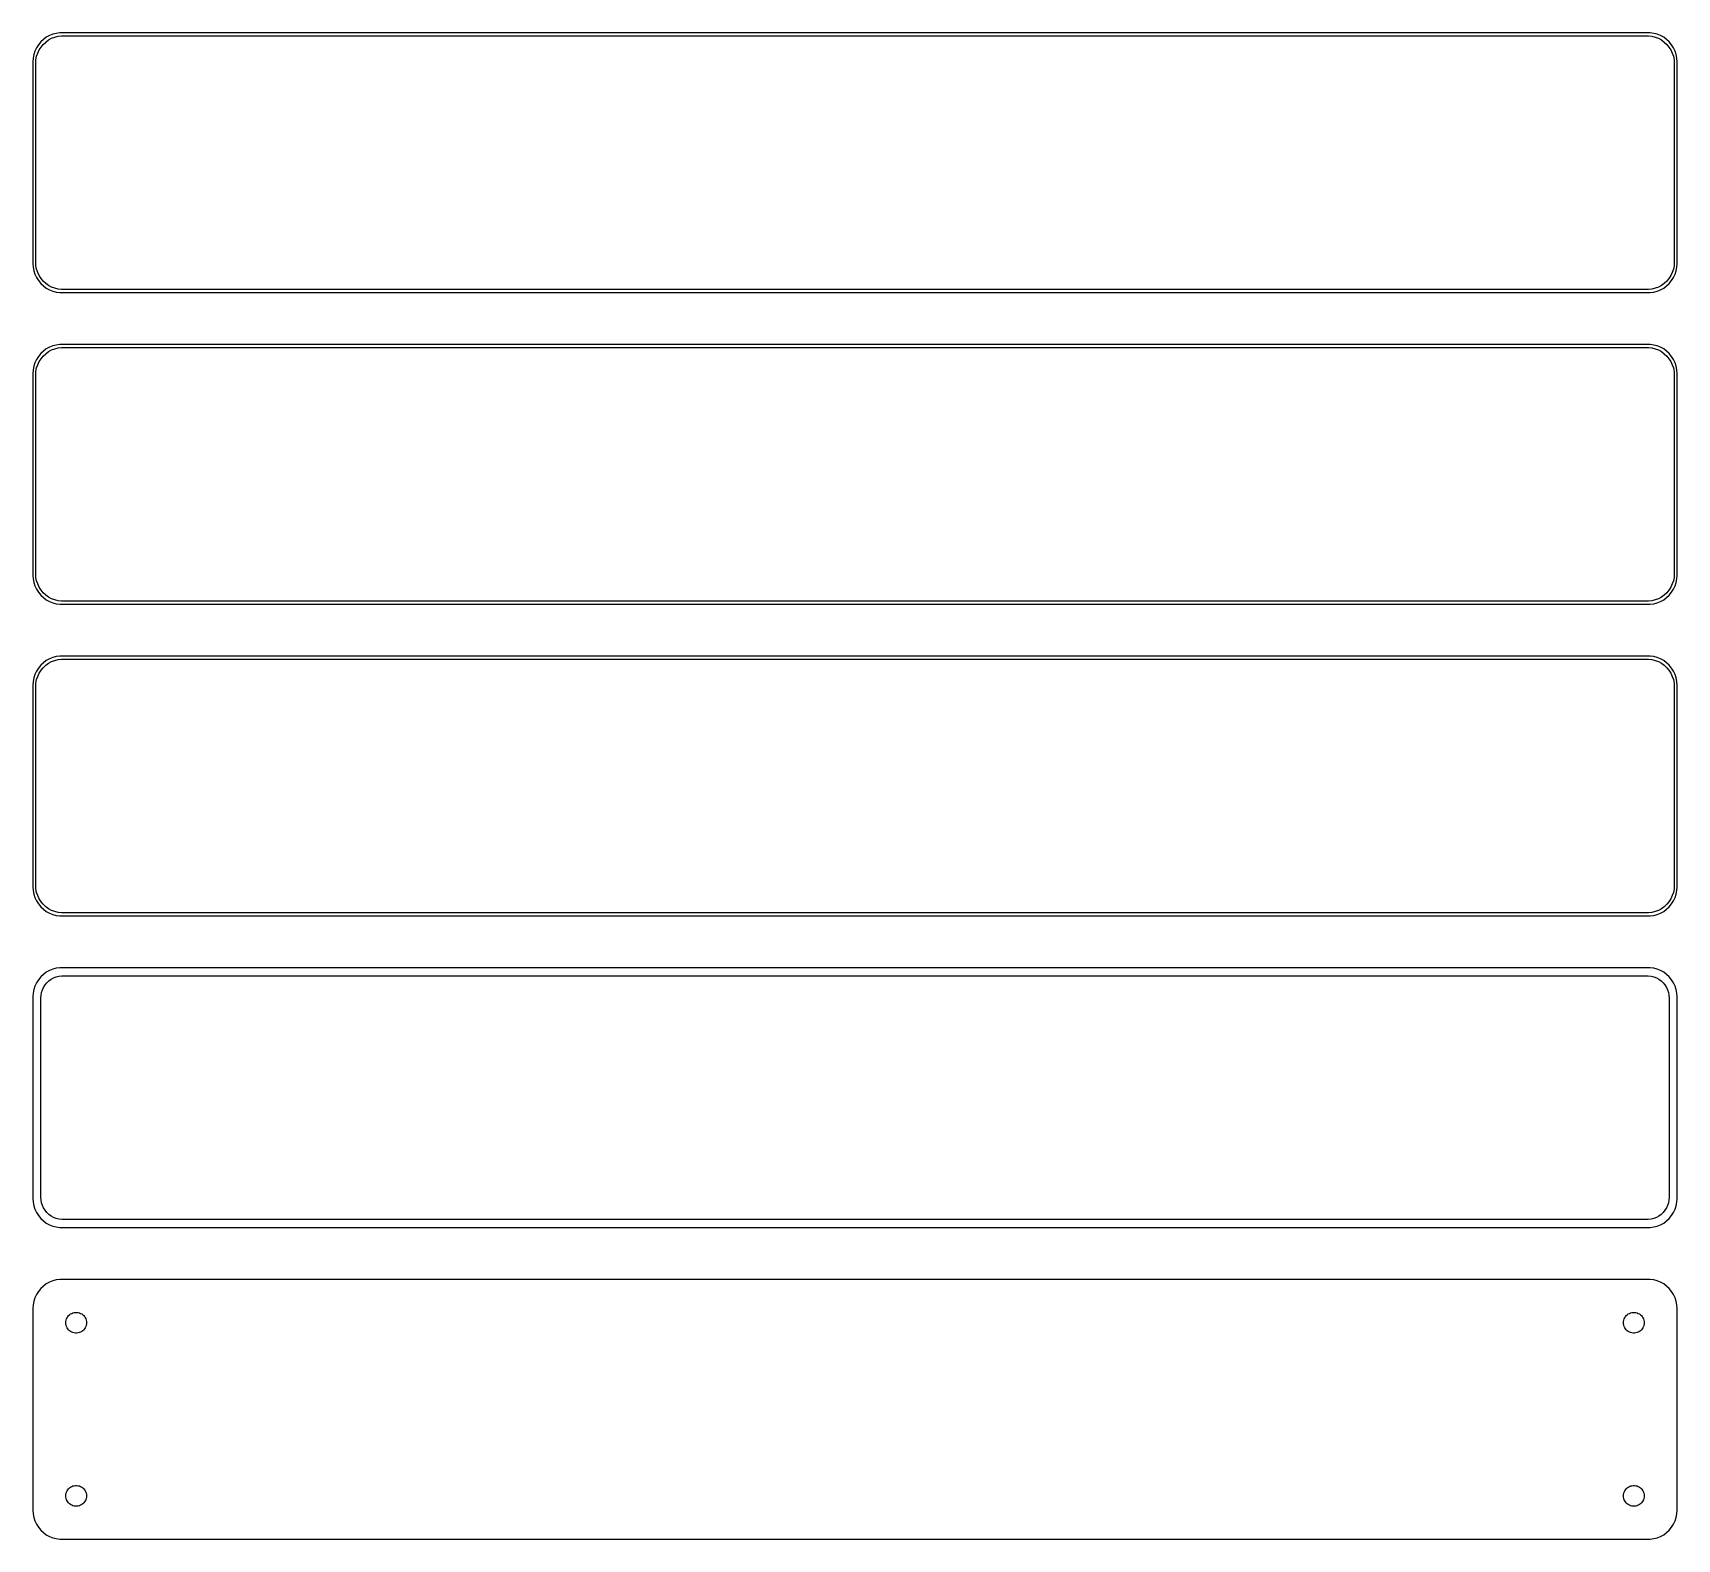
# Model space of a CAD drawing. Header units: metres. Extents: x -142 to 142, y 194 to 454.
import ezdxf

# ---------------------------------------------------------------- set-up
doc = ezdxf.new("R2010")
doc.units = ezdxf.units.M

msp = doc.modelspace()

# ---------------------------------------------------------------- linework, layer by layer
for p, q in [((-140.687, 453.353), (-141.145, 452.923)), ((-140.179, 453.722), (-140.687, 453.353)), ((-140.278, 452.91), (-139.795, 453.261)), ((-139.629, 454.024), (-140.179, 453.722)), ((-139.795, 453.261), (-139.272, 453.548)), ((-139.045, 454.255), (-139.629, 454.024)), ((-139.272, 453.548), (-138.718, 453.768)), ((-138.437, 454.411), (-139.045, 454.255)), ((-138.718, 453.768), (-138.14, 453.916)), ((-137.814, 454.49), (-138.437, 454.411)), ((-138.14, 453.916), (-137.548, 453.991)), ((137.814, 454.49), (-137.814, 454.49)), ((-137.548, 453.991), (137.548, 453.991)), ((137.548, 453.991), (138.14, 453.916)), ((138.437, 454.411), (137.814, 454.49)), ((138.14, 453.916), (138.718, 453.768)), ((139.045, 454.255), (138.437, 454.411)), ((138.718, 453.768), (139.272, 453.548)), ((139.629, 454.024), (139.045, 454.255)), ((139.272, 453.548), (139.795, 453.261)), ((140.179, 453.722), (139.629, 454.024)), ((139.795, 453.261), (140.278, 452.91)), ((140.687, 453.353), (140.179, 453.722)), ((141.145, 452.923), (140.687, 453.353)), ((-142.343, 450.743), (-142.461, 450.127)), ((-142.149, 451.341), (-142.343, 450.743)), ((-141.882, 451.909), (-142.149, 451.341)), ((-141.963, 449.845), (-141.851, 450.431)), ((-141.545, 452.439), (-141.882, 451.909)), ((-141.851, 450.431), (-141.666, 450.999)), ((-141.666, 450.999), (-141.412, 451.538)), ((-141.145, 452.923), (-141.545, 452.439)), ((-141.412, 451.538), (-141.093, 452.042)), ((-141.093, 452.042), (-140.713, 452.502)), ((-140.713, 452.502), (-140.278, 452.91)), ((140.278, 452.91), (140.713, 452.502)), ((140.713, 452.502), (141.093, 452.042)), ((141.093, 452.042), (141.412, 451.538)), ((141.545, 452.439), (141.145, 452.923)), ((141.412, 451.538), (141.666, 450.999)), ((141.882, 451.909), (141.545, 452.439)), ((141.666, 450.999), (141.851, 450.431)), ((141.851, 450.431), (141.963, 449.845)), ((142.149, 451.341), (141.882, 451.909)), ((142.343, 450.743), (142.149, 451.341)), ((142.461, 450.127), (142.343, 450.743)), ((-142.461, 450.127), (-142.5, 449.5)), ((-142.5, 449.5), (-142.5, 414.5)), ((-142, 449.25), (-141.963, 449.845)), ((-142, 414.75), (-142, 449.25)), ((141.963, 449.845), (142, 449.25)), ((142, 449.25), (142, 414.75)), ((142.5, 449.5), (142.461, 450.127)), ((142.5, 414.5), (142.5, 449.5)), ((-142.5, 414.5), (-142.461, 413.873)), ((-142.461, 413.873), (-142.343, 413.257)), ((-142.343, 413.257), (-142.149, 412.659)), ((-141.963, 414.155), (-142, 414.75)), ((-141.851, 413.569), (-141.963, 414.155)), ((-141.666, 413.001), (-141.851, 413.569)), ((141.851, 413.569), (141.666, 413.001)), ((141.963, 414.155), (141.851, 413.569)), ((142, 414.75), (141.963, 414.155)), ((142.149, 412.659), (142.343, 413.257)), ((142.343, 413.257), (142.461, 413.873)), ((142.461, 413.873), (142.5, 414.5)), ((-142.149, 412.659), (-141.882, 412.091)), ((-141.882, 412.091), (-141.545, 411.561)), ((-141.412, 412.462), (-141.666, 413.001)), ((-141.545, 411.561), (-141.145, 411.077)), ((-141.093, 411.958), (-141.412, 412.462)), ((-141.145, 411.077), (-140.687, 410.647)), ((-140.713, 411.498), (-141.093, 411.958)), ((-140.278, 411.09), (-140.713, 411.498)), ((-140.687, 410.647), (-140.179, 410.278)), ((-139.795, 410.739), (-140.278, 411.09)), ((-139.272, 410.452), (-139.795, 410.739)), ((-138.718, 410.232), (-139.272, 410.452)), ((139.272, 410.452), (138.718, 410.232)), ((139.795, 410.739), (139.272, 410.452)), ((140.278, 411.09), (139.795, 410.739)), ((140.179, 410.278), (140.687, 410.647)), ((140.713, 411.498), (140.278, 411.09)), ((140.687, 410.647), (141.145, 411.077)), ((141.093, 411.958), (140.713, 411.498)), ((141.412, 412.462), (141.093, 411.958)), ((141.145, 411.077), (141.545, 411.561)), ((141.666, 413.001), (141.412, 412.462)), ((141.545, 411.561), (141.882, 412.091)), ((141.882, 412.091), (142.149, 412.659)), ((-140.179, 410.278), (-139.629, 409.976)), ((-139.629, 409.976), (-139.045, 409.745)), ((-139.045, 409.745), (-138.437, 409.589)), ((-138.14, 410.084), (-138.718, 410.232)), ((-138.437, 409.589), (-137.814, 409.51)), ((-137.548, 410.009), (-138.14, 410.084)), ((-137.814, 409.51), (137.814, 409.51)), ((137.548, 410.009), (-137.548, 410.009)), ((138.14, 410.084), (137.548, 410.009)), ((137.814, 409.51), (138.437, 409.589)), ((138.718, 410.232), (138.14, 410.084)), ((138.437, 409.589), (139.045, 409.745)), ((139.045, 409.745), (139.629, 409.976)), ((139.629, 409.976), (140.179, 410.278)), ((-140.687, 399.353), (-141.145, 398.923)), ((-140.179, 399.722), (-140.687, 399.353)), ((-140.278, 398.91), (-139.795, 399.261)), ((-139.629, 400.024), (-140.179, 399.722)), ((-139.795, 399.261), (-139.272, 399.548)), ((-139.045, 400.255), (-139.629, 400.024)), ((-139.272, 399.548), (-138.718, 399.768)), ((-138.437, 400.411), (-139.045, 400.255)), ((-138.718, 399.768), (-138.14, 399.916)), ((-137.814, 400.49), (-138.437, 400.411)), ((-138.14, 399.916), (-137.548, 399.991)), ((137.814, 400.49), (-137.814, 400.49)), ((-137.548, 399.991), (137.548, 399.991)), ((137.548, 399.991), (138.14, 399.916)), ((138.437, 400.411), (137.814, 400.49)), ((138.14, 399.916), (138.718, 399.768)), ((139.045, 400.255), (138.437, 400.411)), ((138.718, 399.768), (139.272, 399.548)), ((139.629, 400.024), (139.045, 400.255)), ((139.272, 399.548), (139.795, 399.261)), ((140.179, 399.722), (139.629, 400.024)), ((139.795, 399.261), (140.278, 398.91)), ((140.687, 399.353), (140.179, 399.722)), ((141.145, 398.923), (140.687, 399.353)), ((-142.343, 396.743), (-142.461, 396.127)), ((-142.149, 397.341), (-142.343, 396.743)), ((-141.882, 397.909), (-142.149, 397.341)), ((-141.963, 395.845), (-141.851, 396.431)), ((-141.545, 398.439), (-141.882, 397.909)), ((-141.851, 396.431), (-141.666, 396.999)), ((-141.666, 396.999), (-141.412, 397.538)), ((-141.145, 398.923), (-141.545, 398.439)), ((-141.412, 397.538), (-141.093, 398.042)), ((-141.093, 398.042), (-140.713, 398.502)), ((-140.713, 398.502), (-140.278, 398.91)), ((140.278, 398.91), (140.713, 398.502)), ((140.713, 398.502), (141.093, 398.042)), ((141.093, 398.042), (141.412, 397.538)), ((141.545, 398.439), (141.145, 398.923)), ((141.412, 397.538), (141.666, 396.999)), ((141.882, 397.909), (141.545, 398.439)), ((141.666, 396.999), (141.851, 396.431)), ((141.851, 396.431), (141.963, 395.845)), ((142.149, 397.341), (141.882, 397.909)), ((142.343, 396.743), (142.149, 397.341)), ((142.461, 396.127), (142.343, 396.743)), ((-142.461, 396.127), (-142.5, 395.5)), ((-142.5, 395.5), (-142.5, 360.5)), ((-142, 395.25), (-141.963, 395.845)), ((-142, 360.75), (-142, 395.25)), ((141.963, 395.845), (142, 395.25)), ((142, 395.25), (142, 360.75)), ((142.5, 395.5), (142.461, 396.127)), ((142.5, 360.5), (142.5, 395.5)), ((-142.5, 360.5), (-142.461, 359.873)), ((-142.461, 359.873), (-142.343, 359.257)), ((-142.343, 359.257), (-142.149, 358.659)), ((-141.963, 360.155), (-142, 360.75)), ((-141.851, 359.569), (-141.963, 360.155)), ((-141.666, 359.001), (-141.851, 359.569)), ((141.851, 359.569), (141.666, 359.001)), ((141.963, 360.155), (141.851, 359.569)), ((142, 360.75), (141.963, 360.155)), ((142.149, 358.659), (142.343, 359.257)), ((142.343, 359.257), (142.461, 359.873)), ((142.461, 359.873), (142.5, 360.5)), ((-142.149, 358.659), (-141.882, 358.091)), ((-141.882, 358.091), (-141.545, 357.561)), ((-141.412, 358.462), (-141.666, 359.001)), ((-141.545, 357.561), (-141.145, 357.077)), ((-141.093, 357.958), (-141.412, 358.462)), ((-141.145, 357.077), (-140.687, 356.647)), ((-140.713, 357.498), (-141.093, 357.958)), ((-140.278, 357.09), (-140.713, 357.498)), ((-140.687, 356.647), (-140.179, 356.278)), ((-139.795, 356.739), (-140.278, 357.09)), ((-140.179, 356.278), (-139.629, 355.976)), ((-139.272, 356.452), (-139.795, 356.739)), ((-138.718, 356.232), (-139.272, 356.452)), ((139.272, 356.452), (138.718, 356.232)), ((139.795, 356.739), (139.272, 356.452)), ((139.629, 355.976), (140.179, 356.278)), ((140.278, 357.09), (139.795, 356.739)), ((140.179, 356.278), (140.687, 356.647)), ((140.713, 357.498), (140.278, 357.09)), ((140.687, 356.647), (141.145, 357.077)), ((141.093, 357.958), (140.713, 357.498)), ((141.412, 358.462), (141.093, 357.958)), ((141.145, 357.077), (141.545, 357.561)), ((141.666, 359.001), (141.412, 358.462)), ((141.545, 357.561), (141.882, 358.091)), ((141.882, 358.091), (142.149, 358.659)), ((-139.629, 355.976), (-139.045, 355.745)), ((-139.045, 355.745), (-138.437, 355.589)), ((-138.14, 356.084), (-138.718, 356.232)), ((-138.437, 355.589), (-137.814, 355.51)), ((-137.548, 356.009), (-138.14, 356.084)), ((-137.814, 355.51), (137.814, 355.51)), ((137.548, 356.009), (-137.548, 356.009)), ((138.14, 356.084), (137.548, 356.009)), ((137.814, 355.51), (138.437, 355.589)), ((138.718, 356.232), (138.14, 356.084)), ((138.437, 355.589), (139.045, 355.745)), ((139.045, 355.745), (139.629, 355.976)), ((-141.145, 344.923), (-141.545, 344.439)), ((-140.687, 345.353), (-141.145, 344.923)), ((-140.713, 344.502), (-140.278, 344.91)), ((-140.179, 345.722), (-140.687, 345.353)), ((-140.278, 344.91), (-139.795, 345.261)), ((-139.629, 346.024), (-140.179, 345.722)), ((-139.795, 345.261), (-139.272, 345.548)), ((-139.045, 346.255), (-139.629, 346.024)), ((-139.272, 345.548), (-138.718, 345.768)), ((-138.437, 346.411), (-139.045, 346.255)), ((-138.718, 345.768), (-138.14, 345.916)), ((-137.814, 346.49), (-138.437, 346.411)), ((-138.14, 345.916), (-137.548, 345.991)), ((137.814, 346.49), (-137.814, 346.49)), ((-137.548, 345.991), (137.548, 345.991)), ((137.548, 345.991), (138.14, 345.916)), ((138.437, 346.411), (137.814, 346.49)), ((138.14, 345.916), (138.718, 345.768)), ((139.045, 346.255), (138.437, 346.411)), ((138.718, 345.768), (139.272, 345.548)), ((139.629, 346.024), (139.045, 346.255)), ((139.272, 345.548), (139.795, 345.261)), ((140.179, 345.722), (139.629, 346.024)), ((139.795, 345.261), (140.278, 344.91)), ((140.687, 345.353), (140.179, 345.722)), ((140.278, 344.91), (140.713, 344.502)), ((141.145, 344.923), (140.687, 345.353)), ((141.545, 344.439), (141.145, 344.923)), ((-142.461, 342.127), (-142.5, 341.5)), ((-142.343, 342.743), (-142.461, 342.127)), ((-142.149, 343.341), (-142.343, 342.743)), ((-141.882, 343.909), (-142.149, 343.341)), ((-141.963, 341.845), (-141.851, 342.431)), ((-141.545, 344.439), (-141.882, 343.909)), ((-141.851, 342.431), (-141.666, 342.999)), ((-141.666, 342.999), (-141.412, 343.538)), ((-141.412, 343.538), (-141.093, 344.042)), ((-141.093, 344.042), (-140.713, 344.502)), ((140.713, 344.502), (141.093, 344.042)), ((141.093, 344.042), (141.412, 343.538)), ((141.412, 343.538), (141.666, 342.999)), ((141.882, 343.909), (141.545, 344.439)), ((141.666, 342.999), (141.851, 342.431)), ((141.851, 342.431), (141.963, 341.845)), ((142.149, 343.341), (141.882, 343.909)), ((142.343, 342.743), (142.149, 343.341)), ((142.461, 342.127), (142.343, 342.743)), ((142.5, 341.5), (142.461, 342.127)), ((-142.5, 341.5), (-142.5, 306.5)), ((-142, 341.25), (-141.963, 341.845)), ((-142, 306.75), (-142, 341.25)), ((141.963, 341.845), (142, 341.25)), ((142, 341.25), (142, 306.75)), ((142.5, 306.5), (142.5, 341.5)), ((-142.5, 306.5), (-142.461, 305.873)), ((-142.461, 305.873), (-142.343, 305.257)), ((-142.343, 305.257), (-142.149, 304.659)), ((-141.963, 306.155), (-142, 306.75)), ((-141.851, 305.569), (-141.963, 306.155)), ((-141.666, 305.001), (-141.851, 305.569)), ((-141.412, 304.462), (-141.666, 305.001)), ((141.666, 305.001), (141.412, 304.462)), ((141.851, 305.569), (141.666, 305.001)), ((141.963, 306.155), (141.851, 305.569)), ((142, 306.75), (141.963, 306.155)), ((142.149, 304.659), (142.343, 305.257)), ((142.343, 305.257), (142.461, 305.873)), ((142.461, 305.873), (142.5, 306.5)), ((-142.149, 304.659), (-141.882, 304.091)), ((-141.882, 304.091), (-141.545, 303.561)), ((-141.545, 303.561), (-141.145, 303.077)), ((-141.093, 303.958), (-141.412, 304.462)), ((-141.145, 303.077), (-140.687, 302.647)), ((-140.713, 303.498), (-141.093, 303.958)), ((-140.278, 303.09), (-140.713, 303.498)), ((-140.687, 302.647), (-140.179, 302.278)), ((-139.795, 302.739), (-140.278, 303.09)), ((-140.179, 302.278), (-139.629, 301.976)), ((-139.272, 302.452), (-139.795, 302.739)), ((-138.718, 302.232), (-139.272, 302.452)), ((-138.14, 302.084), (-138.718, 302.232)), ((138.718, 302.232), (138.14, 302.084)), ((139.272, 302.452), (138.718, 302.232)), ((139.795, 302.739), (139.272, 302.452)), ((139.629, 301.976), (140.179, 302.278)), ((140.278, 303.09), (139.795, 302.739)), ((140.179, 302.278), (140.687, 302.647)), ((140.713, 303.498), (140.278, 303.09)), ((140.687, 302.647), (141.145, 303.077)), ((141.093, 303.958), (140.713, 303.498)), ((141.412, 304.462), (141.093, 303.958)), ((141.145, 303.077), (141.545, 303.561)), ((141.545, 303.561), (141.882, 304.091)), ((141.882, 304.091), (142.149, 304.659)), ((-139.629, 301.976), (-139.045, 301.745)), ((-139.045, 301.745), (-138.437, 301.589)), ((-138.437, 301.589), (-137.814, 301.51)), ((-137.548, 302.009), (-138.14, 302.084)), ((-137.814, 301.51), (137.814, 301.51)), ((137.548, 302.009), (-137.548, 302.009)), ((138.14, 302.084), (137.548, 302.009)), ((137.814, 301.51), (138.437, 301.589)), ((138.437, 301.589), (139.045, 301.745)), ((139.045, 301.745), (139.629, 301.976)), ((-141.145, 290.923), (-141.545, 290.439)), ((-140.687, 291.353), (-141.145, 290.923)), ((-140.179, 291.722), (-140.687, 291.353)), ((-139.629, 292.024), (-140.179, 291.722)), ((-139.045, 292.255), (-139.629, 292.024)), ((-139.323, 290.517), (-138.898, 290.751)), ((-138.437, 292.411), (-139.045, 292.255)), ((-138.898, 290.751), (-138.446, 290.93)), ((-138.446, 290.93), (-137.975, 291.051)), ((-137.814, 292.49), (-138.437, 292.411)), ((-137.975, 291.051), (-137.493, 291.112)), ((137.814, 292.49), (-137.814, 292.49)), ((-137.493, 291.112), (137.493, 291.112)), ((137.493, 291.112), (137.975, 291.051)), ((138.437, 292.411), (137.814, 292.49)), ((137.975, 291.051), (138.446, 290.93)), ((139.045, 292.255), (138.437, 292.411)), ((138.446, 290.93), (138.898, 290.751)), ((138.898, 290.751), (139.323, 290.517)), ((139.629, 292.024), (139.045, 292.255)), ((140.179, 291.722), (139.629, 292.024)), ((140.687, 291.353), (140.179, 291.722)), ((141.145, 290.923), (140.687, 291.353)), ((141.545, 290.439), (141.145, 290.923)), ((-142.461, 288.127), (-142.5, 287.5)), ((-142.343, 288.743), (-142.461, 288.127)), ((-142.149, 289.341), (-142.343, 288.743)), ((-141.882, 289.909), (-142.149, 289.341)), ((-141.545, 290.439), (-141.882, 289.909)), ((-141.089, 287.735), (-140.998, 288.212)), ((-140.998, 288.212), (-140.848, 288.674)), ((-140.848, 288.674), (-140.641, 289.114)), ((-140.641, 289.114), (-140.38, 289.524)), ((-140.38, 289.524), (-140.071, 289.899)), ((-140.071, 289.899), (-139.716, 290.231)), ((-139.716, 290.231), (-139.323, 290.517)), ((139.323, 290.517), (139.716, 290.231)), ((139.716, 290.231), (140.071, 289.899)), ((140.071, 289.899), (140.38, 289.524)), ((140.38, 289.524), (140.641, 289.114)), ((140.641, 289.114), (140.848, 288.674)), ((140.848, 288.674), (140.998, 288.212)), ((140.998, 288.212), (141.089, 287.735)), ((141.882, 289.909), (141.545, 290.439)), ((142.149, 289.341), (141.882, 289.909)), ((142.343, 288.743), (142.149, 289.341)), ((142.461, 288.127), (142.343, 288.743)), ((142.5, 287.5), (142.461, 288.127)), ((-142.5, 287.5), (-142.5, 252.5)), ((-141.119, 287.25), (-141.089, 287.735)), ((-141.119, 252.75), (-141.119, 287.25)), ((141.089, 287.735), (141.119, 287.25)), ((141.119, 287.25), (141.119, 252.75)), ((142.5, 252.5), (142.5, 287.5)), ((-142.5, 252.5), (-142.461, 251.873)), ((-142.461, 251.873), (-142.343, 251.257)), ((-142.343, 251.257), (-142.149, 250.659)), ((-141.089, 252.265), (-141.119, 252.75)), ((-140.998, 251.788), (-141.089, 252.265)), ((-140.848, 251.326), (-140.998, 251.788)), ((-140.641, 250.886), (-140.848, 251.326)), ((-140.38, 250.476), (-140.641, 250.886)), ((140.641, 250.886), (140.38, 250.476)), ((140.848, 251.326), (140.641, 250.886)), ((140.998, 251.788), (140.848, 251.326)), ((141.089, 252.265), (140.998, 251.788)), ((141.119, 252.75), (141.089, 252.265)), ((142.149, 250.659), (142.343, 251.257)), ((142.343, 251.257), (142.461, 251.873)), ((142.461, 251.873), (142.5, 252.5)), ((-142.149, 250.659), (-141.882, 250.091)), ((-141.882, 250.091), (-141.545, 249.561)), ((-141.545, 249.561), (-141.145, 249.077)), ((-141.145, 249.077), (-140.687, 248.647)), ((-140.687, 248.647), (-140.179, 248.278)), ((-140.071, 250.101), (-140.38, 250.476)), ((-140.179, 248.278), (-139.629, 247.976)), ((-139.716, 249.769), (-140.071, 250.101)), ((-139.323, 249.483), (-139.716, 249.769)), ((-139.629, 247.976), (-139.045, 247.745)), ((-138.898, 249.249), (-139.323, 249.483)), ((-138.446, 249.07), (-138.898, 249.249)), ((-137.975, 248.949), (-138.446, 249.07)), ((-137.493, 248.888), (-137.975, 248.949)), ((137.493, 248.888), (-137.493, 248.888)), ((137.975, 248.949), (137.493, 248.888)), ((138.446, 249.07), (137.975, 248.949)), ((138.898, 249.249), (138.446, 249.07)), ((139.323, 249.483), (138.898, 249.249)), ((139.045, 247.745), (139.629, 247.976)), ((139.716, 249.769), (139.323, 249.483)), ((139.629, 247.976), (140.179, 248.278)), ((140.071, 250.101), (139.716, 249.769)), ((140.38, 250.476), (140.071, 250.101)), ((140.179, 248.278), (140.687, 248.647)), ((140.687, 248.647), (141.145, 249.077)), ((141.145, 249.077), (141.545, 249.561)), ((141.545, 249.561), (141.882, 250.091)), ((141.882, 250.091), (142.149, 250.659)), ((-139.045, 247.745), (-138.437, 247.589)), ((-138.437, 247.589), (-137.814, 247.51)), ((-137.814, 247.51), (137.814, 247.51)), ((137.814, 247.51), (138.437, 247.589)), ((138.437, 247.589), (139.045, 247.745)), ((-141.145, 236.923), (-141.545, 236.439)), ((-140.687, 237.353), (-141.145, 236.923)), ((-140.179, 237.722), (-140.687, 237.353)), ((-139.629, 238.024), (-140.179, 237.722)), ((-139.045, 238.255), (-139.629, 238.024)), ((-138.437, 238.411), (-139.045, 238.255)), ((-137.814, 238.49), (-138.437, 238.411)), ((137.814, 238.49), (-137.814, 238.49)), ((138.437, 238.411), (137.814, 238.49)), ((139.045, 238.255), (138.437, 238.411)), ((139.629, 238.024), (139.045, 238.255)), ((140.179, 237.722), (139.629, 238.024)), ((140.687, 237.353), (140.179, 237.722)), ((141.145, 236.923), (140.687, 237.353)), ((141.545, 236.439), (141.145, 236.923)), ((-142.461, 234.127), (-142.5, 233.5)), ((-142.343, 234.743), (-142.461, 234.127)), ((-142.149, 235.341), (-142.343, 234.743)), ((-141.882, 235.909), (-142.149, 235.341)), ((-141.545, 236.439), (-141.882, 235.909)), ((141.882, 235.909), (141.545, 236.439)), ((142.149, 235.341), (141.882, 235.909)), ((142.343, 234.743), (142.149, 235.341)), ((142.461, 234.127), (142.343, 234.743)), ((142.5, 233.5), (142.461, 234.127)), ((-142.5, 233.5), (-142.5, 198.5)), ((-136.8, 231), (-136.786, 231.226)), ((-136.786, 230.774), (-136.8, 231)), ((-136.786, 231.226), (-136.743, 231.448)), ((-136.743, 231.448), (-136.674, 231.663)), ((-136.674, 231.663), (-136.577, 231.867)), ((-136.577, 231.867), (-136.456, 232.058)), ((-136.456, 232.058), (-136.312, 232.232)), ((-136.312, 232.232), (-136.147, 232.387)), ((-136.147, 232.387), (-135.964, 232.52)), ((-135.964, 232.52), (-135.766, 232.629)), ((-135.766, 232.629), (-135.556, 232.712)), ((-135.556, 232.712), (-135.337, 232.768)), ((-135.337, 232.768), (-135.113, 232.796)), ((-135.113, 232.796), (-134.887, 232.796)), ((-134.887, 232.796), (-134.663, 232.768)), ((-134.663, 232.768), (-134.444, 232.712)), ((-134.444, 232.712), (-134.234, 232.629)), ((-134.234, 232.629), (-134.036, 232.52)), ((-134.036, 232.52), (-133.853, 232.387)), ((-133.853, 232.387), (-133.688, 232.232)), ((-133.688, 232.232), (-133.544, 232.058)), ((-133.544, 232.058), (-133.423, 231.867)), ((-133.423, 231.867), (-133.326, 231.663)), ((-133.326, 231.663), (-133.257, 231.448)), ((-133.257, 231.448), (-133.214, 231.226)), ((-133.214, 231.226), (-133.2, 231)), ((-133.2, 231), (-133.214, 230.774)), ((133.2, 231), (133.214, 231.226)), ((133.214, 230.774), (133.2, 231)), ((133.214, 231.226), (133.257, 231.448)), ((133.257, 231.448), (133.326, 231.663)), ((133.326, 231.663), (133.423, 231.867)), ((133.423, 231.867), (133.544, 232.058)), ((133.544, 232.058), (133.688, 232.232)), ((133.688, 232.232), (133.853, 232.387)), ((133.853, 232.387), (134.036, 232.52)), ((134.036, 232.52), (134.234, 232.629)), ((134.234, 232.629), (134.444, 232.712)), ((134.444, 232.712), (134.663, 232.768)), ((134.663, 232.768), (134.887, 232.796)), ((134.887, 232.796), (135.113, 232.796)), ((135.113, 232.796), (135.337, 232.768)), ((135.337, 232.768), (135.556, 232.712)), ((135.556, 232.712), (135.766, 232.629)), ((135.766, 232.629), (135.964, 232.52)), ((135.964, 232.52), (136.147, 232.387)), ((136.147, 232.387), (136.312, 232.232)), ((136.312, 232.232), (136.456, 232.058)), ((136.456, 232.058), (136.577, 231.867)), ((136.577, 231.867), (136.674, 231.663)), ((136.674, 231.663), (136.743, 231.448)), ((136.743, 231.448), (136.786, 231.226)), ((136.786, 231.226), (136.8, 231)), ((136.8, 231), (136.786, 230.774)), ((142.5, 198.5), (142.5, 233.5)), ((-136.743, 230.552), (-136.786, 230.774)), ((-136.674, 230.337), (-136.743, 230.552)), ((-136.577, 230.133), (-136.674, 230.337)), ((-136.456, 229.942), (-136.577, 230.133)), ((-136.312, 229.768), (-136.456, 229.942)), ((-136.147, 229.613), (-136.312, 229.768)), ((-135.964, 229.48), (-136.147, 229.613)), ((-135.766, 229.371), (-135.964, 229.48)), ((-135.556, 229.288), (-135.766, 229.371)), ((-135.337, 229.232), (-135.556, 229.288)), ((-135.113, 229.204), (-135.337, 229.232)), ((-134.887, 229.204), (-135.113, 229.204)), ((-134.663, 229.232), (-134.887, 229.204)), ((-134.444, 229.288), (-134.663, 229.232)), ((-134.234, 229.371), (-134.444, 229.288)), ((-134.036, 229.48), (-134.234, 229.371)), ((-133.853, 229.613), (-134.036, 229.48)), ((-133.688, 229.768), (-133.853, 229.613)), ((-133.544, 229.942), (-133.688, 229.768)), ((-133.423, 230.133), (-133.544, 229.942)), ((-133.326, 230.337), (-133.423, 230.133)), ((-133.257, 230.552), (-133.326, 230.337)), ((-133.214, 230.774), (-133.257, 230.552)), ((133.257, 230.552), (133.214, 230.774)), ((133.326, 230.337), (133.257, 230.552)), ((133.423, 230.133), (133.326, 230.337)), ((133.544, 229.942), (133.423, 230.133)), ((133.688, 229.768), (133.544, 229.942)), ((133.853, 229.613), (133.688, 229.768)), ((134.036, 229.48), (133.853, 229.613)), ((134.234, 229.371), (134.036, 229.48)), ((134.444, 229.288), (134.234, 229.371)), ((134.663, 229.232), (134.444, 229.288)), ((134.887, 229.204), (134.663, 229.232)), ((135.113, 229.204), (134.887, 229.204)), ((135.337, 229.232), (135.113, 229.204)), ((135.556, 229.288), (135.337, 229.232)), ((135.766, 229.371), (135.556, 229.288)), ((135.964, 229.48), (135.766, 229.371)), ((136.147, 229.613), (135.964, 229.48)), ((136.312, 229.768), (136.147, 229.613)), ((136.456, 229.942), (136.312, 229.768)), ((136.577, 230.133), (136.456, 229.942)), ((136.674, 230.337), (136.577, 230.133)), ((136.743, 230.552), (136.674, 230.337)), ((136.786, 230.774), (136.743, 230.552)), ((-136.312, 202.232), (-136.147, 202.387)), ((-136.147, 202.387), (-135.964, 202.52)), ((-135.964, 202.52), (-135.766, 202.629)), ((-135.766, 202.629), (-135.556, 202.712)), ((-135.556, 202.712), (-135.337, 202.768)), ((-135.337, 202.768), (-135.113, 202.796)), ((-135.113, 202.796), (-134.887, 202.796)), ((-134.887, 202.796), (-134.663, 202.768)), ((-134.663, 202.768), (-134.444, 202.712)), ((-134.444, 202.712), (-134.234, 202.629)), ((-134.234, 202.629), (-134.036, 202.52)), ((-134.036, 202.52), (-133.853, 202.387)), ((-133.853, 202.387), (-133.688, 202.232)), ((133.688, 202.232), (133.853, 202.387)), ((133.853, 202.387), (134.036, 202.52)), ((134.036, 202.52), (134.234, 202.629)), ((134.234, 202.629), (134.444, 202.712)), ((134.444, 202.712), (134.663, 202.768)), ((134.663, 202.768), (134.887, 202.796)), ((134.887, 202.796), (135.113, 202.796)), ((135.113, 202.796), (135.337, 202.768)), ((135.337, 202.768), (135.556, 202.712)), ((135.556, 202.712), (135.766, 202.629)), ((135.766, 202.629), (135.964, 202.52)), ((135.964, 202.52), (136.147, 202.387)), ((136.147, 202.387), (136.312, 202.232)), ((-136.8, 201), (-136.786, 201.226)), ((-136.786, 200.774), (-136.8, 201)), ((-136.786, 201.226), (-136.743, 201.448)), ((-136.743, 200.552), (-136.786, 200.774)), ((-136.743, 201.448), (-136.674, 201.663)), ((-136.674, 200.337), (-136.743, 200.552)), ((-136.674, 201.663), (-136.577, 201.867)), ((-136.577, 200.133), (-136.674, 200.337)), ((-136.577, 201.867), (-136.456, 202.058)), ((-136.456, 199.942), (-136.577, 200.133)), ((-136.456, 202.058), (-136.312, 202.232)), ((-136.312, 199.768), (-136.456, 199.942)), ((-136.147, 199.613), (-136.312, 199.768)), ((-135.964, 199.48), (-136.147, 199.613)), ((-133.853, 199.613), (-134.036, 199.48)), ((-133.688, 199.768), (-133.853, 199.613)), ((-133.688, 202.232), (-133.544, 202.058)), ((-133.544, 199.942), (-133.688, 199.768)), ((-133.544, 202.058), (-133.423, 201.867)), ((-133.423, 200.133), (-133.544, 199.942)), ((-133.423, 201.867), (-133.326, 201.663)), ((-133.326, 200.337), (-133.423, 200.133)), ((-133.326, 201.663), (-133.257, 201.448)), ((-133.257, 200.552), (-133.326, 200.337)), ((-133.257, 201.448), (-133.214, 201.226)), ((-133.214, 200.774), (-133.257, 200.552)), ((-133.214, 201.226), (-133.2, 201)), ((-133.2, 201), (-133.214, 200.774)), ((133.2, 201), (133.214, 201.226)), ((133.214, 200.774), (133.2, 201)), ((133.214, 201.226), (133.257, 201.448)), ((133.257, 200.552), (133.214, 200.774)), ((133.257, 201.448), (133.326, 201.663)), ((133.326, 200.337), (133.257, 200.552)), ((133.326, 201.663), (133.423, 201.867)), ((133.423, 200.133), (133.326, 200.337)), ((133.423, 201.867), (133.544, 202.058)), ((133.544, 199.942), (133.423, 200.133)), ((133.544, 202.058), (133.688, 202.232)), ((133.688, 199.768), (133.544, 199.942)), ((133.853, 199.613), (133.688, 199.768)), ((134.036, 199.48), (133.853, 199.613)), ((136.147, 199.613), (135.964, 199.48)), ((136.312, 199.768), (136.147, 199.613)), ((136.312, 202.232), (136.456, 202.058)), ((136.456, 199.942), (136.312, 199.768)), ((136.456, 202.058), (136.577, 201.867)), ((136.577, 200.133), (136.456, 199.942)), ((136.577, 201.867), (136.674, 201.663)), ((136.674, 200.337), (136.577, 200.133)), ((136.674, 201.663), (136.743, 201.448)), ((136.743, 200.552), (136.674, 200.337)), ((136.743, 201.448), (136.786, 201.226)), ((136.786, 200.774), (136.743, 200.552)), ((136.786, 201.226), (136.8, 201)), ((136.8, 201), (136.786, 200.774)), ((-142.5, 198.5), (-142.461, 197.873)), ((-142.461, 197.873), (-142.343, 197.257)), ((-142.343, 197.257), (-142.149, 196.659)), ((-142.149, 196.659), (-141.882, 196.091)), ((-135.766, 199.371), (-135.964, 199.48)), ((-135.556, 199.288), (-135.766, 199.371)), ((-135.337, 199.232), (-135.556, 199.288)), ((-135.113, 199.204), (-135.337, 199.232)), ((-134.887, 199.204), (-135.113, 199.204)), ((-134.663, 199.232), (-134.887, 199.204)), ((-134.444, 199.288), (-134.663, 199.232)), ((-134.234, 199.371), (-134.444, 199.288)), ((-134.036, 199.48), (-134.234, 199.371)), ((134.234, 199.371), (134.036, 199.48)), ((134.444, 199.288), (134.234, 199.371)), ((134.663, 199.232), (134.444, 199.288)), ((134.887, 199.204), (134.663, 199.232)), ((135.113, 199.204), (134.887, 199.204)), ((135.337, 199.232), (135.113, 199.204)), ((135.556, 199.288), (135.337, 199.232)), ((135.766, 199.371), (135.556, 199.288)), ((135.964, 199.48), (135.766, 199.371)), ((141.882, 196.091), (142.149, 196.659)), ((142.149, 196.659), (142.343, 197.257)), ((142.343, 197.257), (142.461, 197.873)), ((142.461, 197.873), (142.5, 198.5)), ((-141.882, 196.091), (-141.545, 195.561)), ((-141.545, 195.561), (-141.145, 195.077)), ((-141.145, 195.077), (-140.687, 194.647)), ((-140.687, 194.647), (-140.179, 194.278)), ((-140.179, 194.278), (-139.629, 193.976)), ((-139.629, 193.976), (-139.045, 193.745)), ((139.045, 193.745), (139.629, 193.976)), ((139.629, 193.976), (140.179, 194.278)), ((140.179, 194.278), (140.687, 194.647)), ((140.687, 194.647), (141.145, 195.077)), ((141.145, 195.077), (141.545, 195.561)), ((141.545, 195.561), (141.882, 196.091)), ((-139.045, 193.745), (-138.437, 193.589)), ((-138.437, 193.589), (-137.814, 193.51)), ((-137.814, 193.51), (137.814, 193.51)), ((137.814, 193.51), (138.437, 193.589)), ((138.437, 193.589), (139.045, 193.745))]:
    msp.add_line(p, q)

doc.saveas('drawing.dxf')
